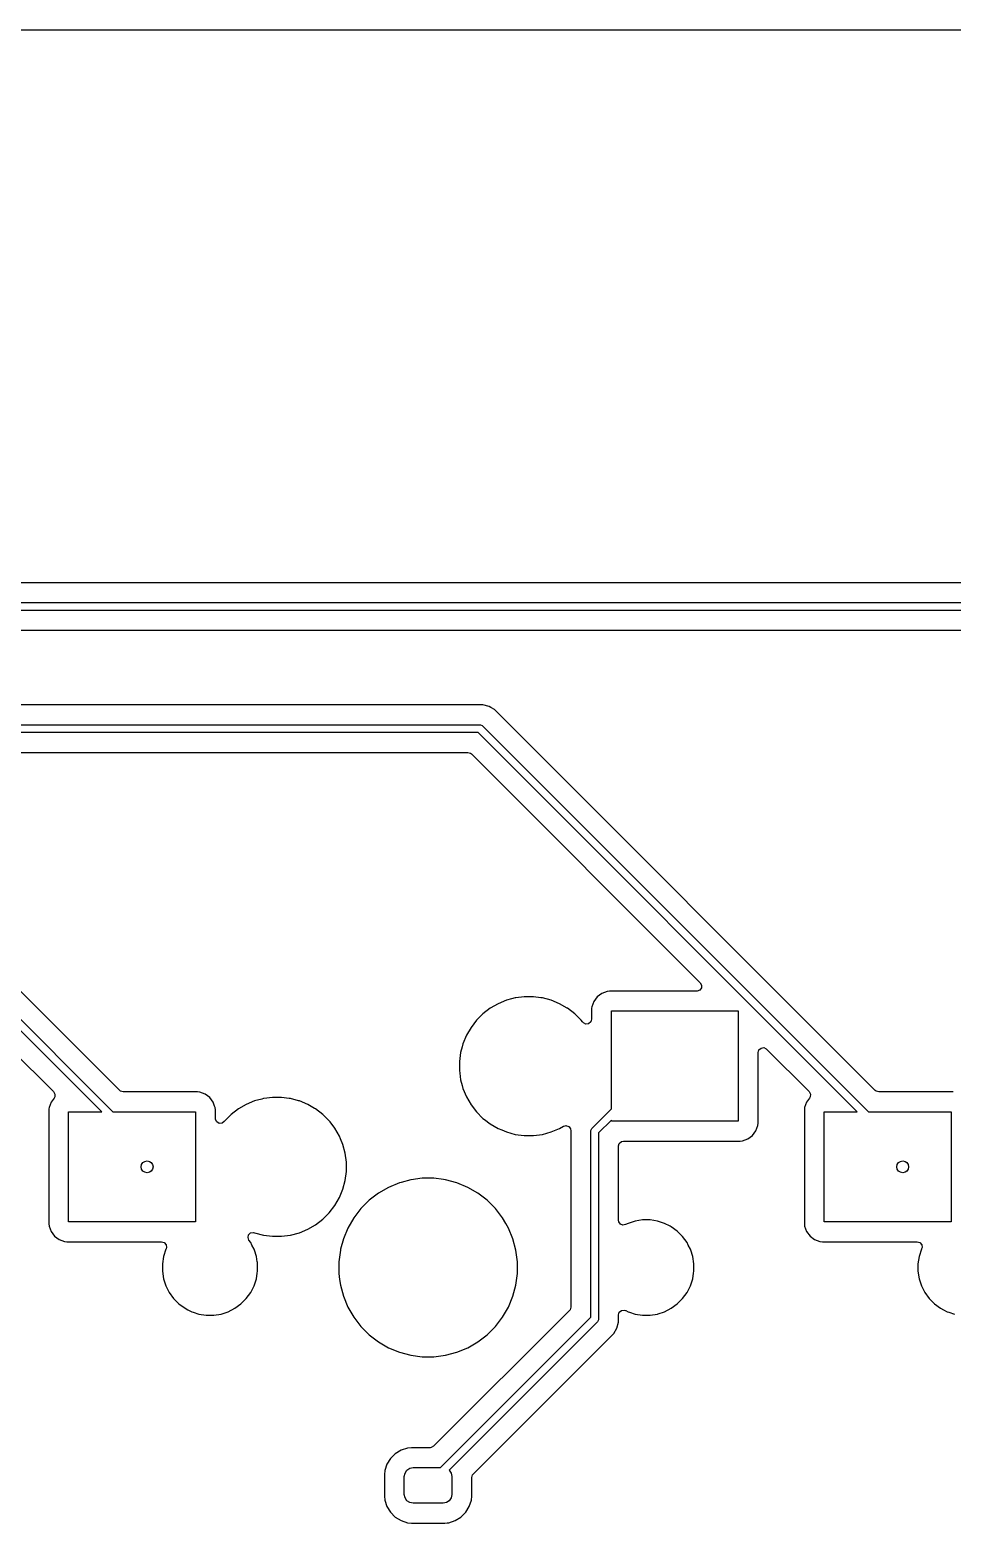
# Model space of a CAD drawing. Extents: x 101 to 185, y -154 to -35.
# Drawn here: x 142.36 to 165.61, y -73.12 to -35.47 of the extents above; entities that cross this region are included whole.
import ezdxf

# ---------------------------------------------------------------- set-up
doc = ezdxf.new("R2010")
doc.units = 0
doc.layers.add('BLACK', color=7, linetype='CONTINUOUS')

msp = doc.modelspace()

# ---------------------------------------------------------------- linework, layer by layer
at = {"layer": 'BLACK', "linetype": 'CONTINUOUS'}
for p, q in [((100.9741, -35.4659), (184.7251, -35.4659)), ((169.600581, -49.40575), (124.913666, -49.40575)), ((128.5875, -49.90625), (169.68725, -49.90625)), ((169.645828, -50.10625), (128.5875, -50.10625)), ((128.508443, -50.60675), (169.387153, -50.60675)), ((153.616331, -52.4855), (125.539896, -52.4855)), ((153.616347, -52.485499), (153.616331, -52.4855)), ((153.623943, -52.485499), (153.616347, -52.485499)), ((153.782057, -52.485499), (153.623943, -52.485499)), ((153.934785, -52.526423), (153.782057, -52.485499)), ((153.9849, -52.555358), (153.934785, -52.526423)), ((153.984904, -52.555359), (153.9849, -52.555358)), ((153.984904, -52.55536), (153.984904, -52.555359)), ((154.071716, -52.60548), (153.984904, -52.55536)), ((154.071717, -52.605481), (154.071716, -52.60548)), ((154.190588, -52.724352), (154.071717, -52.605481)), ((125.10842, -52.986), (153.703, -52.986)), ((153.703, -52.986), (153.722509, -52.987921)), ((153.722509, -52.987921), (153.758557, -53.002853)), ((153.758557, -53.002853), (153.773711, -53.015289)), ((153.773711, -53.015289), (163.503422, -62.745)), ((154.19059, -52.724355), (154.190588, -52.724352)), ((163.674416, -62.208181), (154.19059, -52.724355)), ((153.661578, -53.186), (125.10842, -53.186)), ((163.220578, -62.745), (153.661578, -53.186)), ((125.539896, -53.6865), (153.402903, -53.6865)), ((153.402903, -53.6865), (153.469942, -53.706185)), ((153.469942, -53.706185), (153.490584, -53.722819)), ((153.490584, -53.722819), (159.260584, -59.492819)), ((144.624416, -62.208181), (137.73059, -55.314355)), ((137.313711, -55.605289), (144.453422, -62.745)), ((144.170578, -62.745), (137.201578, -55.776)), ((154.825258, -59.8445), (154.608715, -59.873009)), ((154.825266, -59.8445), (154.825258, -59.8445)), ((155.054734, -59.8445), (154.825266, -59.8445)), ((155.054741, -59.8445), (155.054734, -59.8445)), ((155.244215, -59.869446), (155.054741, -59.8445)), ((156.662452, -59.847455), (156.576206, -59.962664)), ((156.662455, -59.847452), (156.662452, -59.847455)), ((156.777664, -59.761206), (156.662455, -59.847452)), ((156.777671, -59.761202), (156.777664, -59.761206)), ((156.912516, -59.710908), (156.777671, -59.761202)), ((156.972123, -59.704501), (156.912516, -59.710908)), ((156.972129, -59.7045), (156.972123, -59.704501)), ((159.172903, -59.7045), (156.972129, -59.7045)), ((159.181749, -59.704184), (159.172903, -59.7045)), ((159.247213, -59.679767), (159.181749, -59.704184)), ((159.289085, -59.623834), (159.247213, -59.679767)), ((159.260584, -59.492819), (159.294069, -59.554142)), ((159.294069, -59.554142), (159.289085, -59.623834)), ((153.965382, -60.136392), (153.783338, -60.276081)), ((154.164112, -60.021656), (153.965382, -60.136392)), ((154.164123, -60.02165), (154.164112, -60.021656)), ((154.376112, -59.933842), (154.164123, -60.02165)), ((154.504076, -59.899554), (154.376112, -59.933842)), ((154.597762, -59.874452), (154.504076, -59.899554)), ((154.608715, -59.873009), (154.597762, -59.874452)), ((155.282238, -59.874452), (155.244215, -59.869446)), ((155.503887, -59.933842), (155.282238, -59.874452)), ((155.715876, -60.02165), (155.503887, -59.933842)), ((155.715886, -60.021655), (155.715876, -60.02165)), ((155.715888, -60.021656), (155.715886, -60.021655)), ((155.907323, -60.132181), (155.715888, -60.021656)), ((155.914617, -60.136392), (155.907323, -60.132181)), ((156.096661, -60.276081), (155.914617, -60.136392)), ((156.519501, -60.157123), (156.5195, -60.157135)), ((156.5195, -60.157135), (156.5195, -60.412642)), ((156.521729, -60.136392), (156.519501, -60.157123)), ((156.525908, -60.097517), (156.521729, -60.136392)), ((156.576202, -59.962671), (156.525908, -60.097517)), ((156.576206, -59.962664), (156.576202, -59.962671)), ((157.02, -62.675578), (157.02, -60.205)), ((157.02, -60.205), (160.22, -60.205)), ((160.22, -60.205), (160.22, -62.985)), ((153.481392, -60.620382), (153.366657, -60.819109)), ((153.621081, -60.438338), (153.481392, -60.620382)), ((153.783338, -60.276081), (153.621081, -60.438338)), ((156.09667, -60.276089), (156.096661, -60.276081)), ((156.258912, -60.438331), (156.09667, -60.276089)), ((156.258915, -60.438335), (156.258912, -60.438331)), ((156.258919, -60.438339), (156.258915, -60.438335)), ((156.290642, -60.479681), (156.258919, -60.438339)), ((156.297125, -60.48813), (156.290642, -60.479681)), ((156.314297, -60.506355), (156.297125, -60.48813)), ((156.377853, -60.53538), (156.314297, -60.506355)), ((156.447011, -60.525436), (156.377853, -60.53538)), ((156.499815, -60.479681), (156.447011, -60.525436)), ((156.5195, -60.412642), (156.499815, -60.479681)), ((153.36665, -60.819123), (153.278842, -61.031112)), ((153.366657, -60.819109), (153.36665, -60.819123)), ((141.88218, -61.164415), (142.957319, -62.239554)), ((153.219451, -61.25277), (153.1895, -61.480258)), ((153.219453, -61.252759), (153.219451, -61.25277)), ((153.219631, -61.252096), (153.219453, -61.252759)), ((153.256847, -61.1132), (153.219631, -61.252096)), ((153.278842, -61.031112), (153.256847, -61.1132)), ((160.720499, -61.252095), (160.740184, -61.185057)), ((160.7205, -63.032873), (160.720499, -61.252095)), ((160.740184, -61.185057), (160.792987, -61.139302)), ((160.792987, -61.139302), (160.862146, -61.129358)), ((160.862146, -61.129358), (160.925702, -61.158383)), ((160.925702, -61.158383), (160.93218, -61.164415)), ((160.93218, -61.164415), (162.007319, -62.239554)), ((153.1895, -61.480258), (153.1895, -61.709741)), ((153.1895, -61.709741), (153.197567, -61.771011)), ((153.197567, -61.771011), (153.219452, -61.937238)), ((153.219452, -61.937238), (153.258351, -62.082413)), ((153.258351, -62.082413), (153.278842, -62.158887)), ((142.893202, -62.502671), (142.842908, -62.637517)), ((142.893203, -62.502669), (142.893202, -62.502671)), ((142.968905, -62.401546), (142.893203, -62.502669)), ((142.957319, -62.239554), (142.990804, -62.300877)), ((142.98582, -62.370569), (142.968905, -62.401546)), ((142.990804, -62.300877), (142.98582, -62.370569)), ((144.645058, -62.224815), (144.624416, -62.208181)), ((144.712097, -62.2445), (144.645058, -62.224815)), ((146.584865, -62.2445), (144.712097, -62.2445)), ((146.584873, -62.2445), (146.584865, -62.2445)), ((146.584881, -62.2445), (146.584873, -62.2445)), ((146.584883, -62.244501), (146.584881, -62.2445)), ((146.644483, -62.250908), (146.584883, -62.244501)), ((146.779328, -62.301202), (146.644482, -62.250908)), ((146.644482, -62.250908), (146.644483, -62.250908)), ((146.779335, -62.301206), (146.779328, -62.301202)), ((146.894544, -62.387452), (146.779335, -62.301206)), ((146.894547, -62.387455), (146.894544, -62.387452)), ((146.980793, -62.502664), (146.894547, -62.387455)), ((146.980797, -62.502671), (146.980793, -62.502664)), ((147.018332, -62.603309), (146.980797, -62.502671)), ((148.026112, -62.473842), (147.814123, -62.56165)), ((148.205138, -62.425873), (148.026112, -62.473842)), ((148.247762, -62.414452), (148.205138, -62.425873)), ((148.258715, -62.413009), (148.247762, -62.414452)), ((148.475258, -62.3845), (148.258715, -62.413009)), ((148.475266, -62.3845), (148.475258, -62.3845)), ((148.704734, -62.3845), (148.475266, -62.3845)), ((148.704741, -62.3845), (148.704734, -62.3845)), ((148.894215, -62.409446), (148.704741, -62.3845)), ((148.932238, -62.414452), (148.894215, -62.409446)), ((149.133069, -62.468264), (148.932238, -62.414452)), ((149.153887, -62.473842), (149.133069, -62.468264)), ((149.365876, -62.56165), (149.153887, -62.473842)), ((153.278842, -62.158887), (153.36665, -62.370876)), ((153.36665, -62.370876), (153.366657, -62.37089)), ((153.366657, -62.37089), (153.481392, -62.569617)), ((161.943202, -62.502671), (161.892908, -62.637517)), ((161.943203, -62.502669), (161.943202, -62.502671)), ((162.018905, -62.401546), (161.943203, -62.502669)), ((162.007319, -62.239554), (162.040804, -62.300877)), ((162.03582, -62.370569), (162.018905, -62.401546)), ((162.040804, -62.300877), (162.03582, -62.370569)), ((163.695058, -62.224815), (163.674416, -62.208181)), ((163.762097, -62.2445), (163.695058, -62.224815)), ((165.634865, -62.2445), (163.762097, -62.2445)), ((142.836501, -62.697123), (142.8365, -62.697135)), ((142.8365, -62.697135), (142.8365, -65.57287)), ((142.838729, -62.676392), (142.836501, -62.697123)), ((142.842908, -62.637517), (142.838729, -62.676392)), ((143.337, -65.525), (143.337, -62.745)), ((143.337, -62.745), (144.170578, -62.745)), ((144.453422, -62.745), (146.537, -62.745)), ((146.537, -62.745), (146.537, -65.525)), ((147.031091, -62.637517), (147.018332, -62.603309)), ((147.037497, -62.697116), (147.031091, -62.637517)), ((147.037498, -62.697123), (147.037497, -62.697116)), ((147.037499, -62.697129), (147.037498, -62.697123)), ((147.037499, -62.917457), (147.037499, -62.697129)), ((147.433338, -62.816081), (147.271089, -62.97833)), ((147.615382, -62.676392), (147.433338, -62.816081)), ((147.814109, -62.561657), (147.615382, -62.676392)), ((147.814123, -62.56165), (147.814109, -62.561657)), ((149.365888, -62.561656), (149.365876, -62.56165)), ((149.53738, -62.660667), (149.365888, -62.561656)), ((149.564617, -62.676392), (149.53738, -62.660667)), ((149.746661, -62.816081), (149.564617, -62.676392)), ((149.74667, -62.816089), (149.746661, -62.816081)), ((149.908911, -62.97833), (149.74667, -62.816089)), ((153.481392, -62.569617), (153.621081, -62.751661)), ((153.621081, -62.751661), (153.621089, -62.75167)), ((153.621089, -62.75167), (153.78333, -62.913911)), ((156.528289, -63.167289), (157.02, -62.675578)), ((161.886501, -62.697123), (161.8865, -62.697135)), ((161.8865, -62.697135), (161.8865, -65.57287)), ((161.888729, -62.676392), (161.886501, -62.697123)), ((161.892908, -62.637517), (161.888729, -62.676392)), ((162.387, -65.525), (162.387, -62.745)), ((162.387, -62.745), (163.220578, -62.745)), ((163.503422, -62.745), (165.587, -62.745)), ((165.587, -62.745), (165.587, -65.525)), ((147.040027, -62.94237), (147.037499, -62.917457)), ((147.072779, -63.004087), (147.040027, -62.94237)), ((147.133699, -63.038301), (147.072779, -63.004087)), ((147.203445, -63.034147), (147.133699, -63.038301)), ((147.259872, -62.992946), (147.203445, -63.034147)), ((147.271081, -62.978339), (147.259872, -62.992946)), ((147.271082, -62.978338), (147.271081, -62.978339)), ((147.271087, -62.978331), (147.271082, -62.978338)), ((147.271089, -62.97833), (147.271087, -62.978331)), ((149.908918, -62.978338), (149.908911, -62.97833)), ((149.908919, -62.978339), (149.908918, -62.978338)), ((149.928676, -63.004087), (149.908919, -62.978339)), ((150.048607, -63.160382), (149.928676, -63.004087)), ((150.048608, -63.160385), (150.048607, -63.160382)), ((150.048611, -63.160388), (150.048608, -63.160385)), ((150.163344, -63.359112), (150.048611, -63.160388)), ((153.78333, -62.913911), (153.783338, -62.913918)), ((153.783338, -62.913918), (153.783339, -62.913919)), ((153.783339, -62.913919), (153.820417, -62.94237)), ((153.820417, -62.94237), (153.965382, -63.053607)), ((153.965382, -63.053607), (153.965385, -63.053608)), ((153.965385, -63.053608), (153.965388, -63.053611)), ((153.965388, -63.053611), (154.164112, -63.168344)), ((154.164112, -63.168344), (154.164117, -63.168346)), ((154.164117, -63.168346), (154.164123, -63.168349)), ((154.164123, -63.168349), (154.25548, -63.20619)), ((154.25548, -63.20619), (154.376113, -63.256158)), ((154.376113, -63.256158), (154.597762, -63.315548)), ((155.282238, -63.315548), (155.503887, -63.256158)), ((155.503887, -63.256158), (155.715888, -63.168344)), ((155.715888, -63.168344), (155.812502, -63.112564)), ((155.812502, -63.112564), (155.818398, -63.111133)), ((155.818398, -63.111133), (155.822986, -63.107158)), ((155.822986, -63.107158), (155.851954, -63.102992)), ((155.851954, -63.102992), (155.880399, -63.096092)), ((155.880399, -63.096092), (155.886136, -63.098077)), ((155.886136, -63.098077), (155.892145, -63.097214)), ((155.892145, -63.097214), (155.918764, -63.10937)), ((155.918764, -63.10937), (155.946426, -63.118944)), ((155.946426, -63.118944), (155.950178, -63.123716)), ((155.950178, -63.123716), (155.955701, -63.126238)), ((155.955701, -63.126238), (155.971525, -63.15086)), ((155.971525, -63.15086), (155.989616, -63.173865)), ((155.989616, -63.173865), (155.991032, -63.181213)), ((155.991032, -63.181213), (155.993476, -63.185016)), ((155.993476, -63.185016), (155.998498, -63.219948)), ((155.998498, -63.219948), (155.998499, -63.219951)), ((155.998499, -63.219951), (155.998499, -63.317057)), ((156.499, -63.238), (156.500921, -63.218491)), ((156.499, -67.928328), (156.499, -63.238)), ((156.500921, -63.218491), (156.515853, -63.182443)), ((156.515853, -63.182443), (156.528289, -63.167289)), ((157.02, -62.958422), (156.699, -63.279422)), ((157.02, -62.985), (157.02, -62.958422)), ((160.22, -62.985), (157.02, -62.985)), ((160.577546, -63.342546), (160.663796, -63.227331)), ((160.663796, -63.227331), (160.714091, -63.092483)), ((160.714091, -63.092483), (160.7205, -63.032873)), ((150.163346, -63.359117), (150.163344, -63.359112)), ((150.163349, -63.359123), (150.163346, -63.359117)), ((150.192207, -63.428793), (150.163349, -63.359123)), ((150.251158, -63.571113), (150.192207, -63.428793)), ((150.310548, -63.792762), (150.251158, -63.571113)), ((154.597762, -63.315548), (154.825266, -63.3455)), ((154.825266, -63.3455), (154.825273, -63.3455)), ((154.825273, -63.3455), (155.054727, -63.3455)), ((155.054727, -63.3455), (155.054734, -63.3455)), ((155.054734, -63.3455), (155.282238, -63.315548)), ((155.998499, -63.317057), (155.998499, -63.317059)), ((155.998499, -63.317059), (155.9985, -63.327053)), ((155.9985, -63.327053), (155.9985, -67.669652)), ((156.699, -63.279422), (156.699, -67.96975)), ((157.1995, -63.609499), (157.219185, -63.54246)), ((157.1995, -65.482219), (157.1995, -63.609499)), ((157.219185, -63.54246), (157.271989, -63.496705)), ((157.271989, -63.496705), (157.3235, -63.485499)), ((157.3235, -63.485499), (160.267871, -63.485499)), ((160.267871, -63.485499), (160.267872, -63.485499)), ((160.267872, -63.485499), (160.327483, -63.479091)), ((160.327483, -63.479091), (160.462331, -63.428796)), ((160.462331, -63.428796), (160.577546, -63.342546)), ((150.3405, -64.020266), (150.310548, -63.792762)), ((150.310548, -64.477238), (150.3405, -64.249734)), ((150.3405, -64.249734), (150.3405, -64.020266)), ((150.163344, -64.910888), (150.251158, -64.698887)), ((150.251158, -64.698887), (150.310548, -64.477238)), ((151.402489, -64.652258), (151.147006, -64.799761)), ((151.402499, -64.652254), (151.402489, -64.652258)), ((151.675038, -64.539364), (151.402499, -64.652254)), ((151.675048, -64.539361), (151.675038, -64.539364)), ((151.722953, -64.526525), (151.675048, -64.539361)), ((151.960007, -64.463007), (151.722953, -64.526525)), ((151.974085, -64.461153), (151.960007, -64.463007)), ((152.252486, -64.4245), (151.974085, -64.461153)), ((152.252494, -64.4245), (152.252486, -64.4245)), ((152.547506, -64.4245), (152.252494, -64.4245)), ((152.547513, -64.4245), (152.547506, -64.4245)), ((152.791113, -64.456571), (152.547513, -64.4245)), ((152.839993, -64.463007), (152.791113, -64.456571)), ((153.124952, -64.539361), (152.839993, -64.463007)), ((153.124954, -64.539362), (153.124952, -64.539361)), ((153.124961, -64.539364), (153.124954, -64.539362)), ((153.3975, -64.652254), (153.124961, -64.539364)), ((153.39751, -64.652258), (153.3975, -64.652254)), ((153.652993, -64.799761), (153.39751, -64.652258)), ((149.908919, -65.291661), (150.048611, -65.109612)), ((150.048611, -65.109612), (150.163344, -64.910888)), ((150.912952, -64.979358), (150.704358, -65.187952)), ((150.912959, -64.979352), (150.912952, -64.979358)), ((151.147006, -64.799761), (150.912959, -64.979352)), ((153.88704, -64.979352), (153.652993, -64.799761)), ((153.887047, -64.979358), (153.88704, -64.979352)), ((154.095641, -65.187952), (153.887047, -64.979358)), ((149.564612, -65.593611), (149.746661, -65.453919)), ((149.746661, -65.453919), (149.746665, -65.453914)), ((149.746665, -65.453914), (149.74667, -65.453911)), ((149.74667, -65.453911), (149.908911, -65.29167)), ((149.908911, -65.29167), (149.908914, -65.291665)), ((149.908914, -65.291665), (149.908919, -65.291661)), ((150.524761, -65.422006), (150.377258, -65.677489)), ((150.704352, -65.187959), (150.524761, -65.422006)), ((150.704358, -65.187952), (150.704352, -65.187959)), ((154.095647, -65.187959), (154.095641, -65.187952)), ((154.275238, -65.422006), (154.095647, -65.187959)), ((154.356325, -65.562454), (154.275238, -65.422006)), ((157.206128, -65.522216), (157.1995, -65.482219)), ((157.618881, -65.504059), (157.43916, -65.562455)), ((157.805514, -65.4745), (157.618881, -65.504059)), ((157.805519, -65.4745), (157.805514, -65.4745)), ((157.994481, -65.4745), (157.805519, -65.4745)), ((157.994486, -65.4745), (157.994481, -65.4745)), ((158.181118, -65.504059), (157.994486, -65.4745)), ((158.360836, -65.562454), (158.181118, -65.504059)), ((142.8365, -65.57287), (142.836501, -65.572876)), ((142.836501, -65.572876), (142.842908, -65.632483)), ((142.842908, -65.632483), (142.893202, -65.767328)), ((142.893202, -65.767328), (142.893206, -65.767335)), ((142.893206, -65.767335), (142.979452, -65.882544)), ((142.979452, -65.882544), (142.979455, -65.882547)), ((142.979455, -65.882547), (143.094664, -65.968793)), ((146.537, -65.525), (143.337, -65.525)), ((147.859418, -65.919625), (147.875243, -65.851571)), ((147.875243, -65.851571), (147.925349, -65.802876)), ((147.925349, -65.802876), (147.993827, -65.789)), ((147.993827, -65.789), (148.023083, -65.795128)), ((148.023083, -65.795128), (148.026089, -65.796148)), ((148.026089, -65.796148), (148.026113, -65.796158)), ((148.026113, -65.796158), (148.247762, -65.855548)), ((148.247762, -65.855548), (148.475266, -65.8855)), ((148.475266, -65.8855), (148.475273, -65.8855)), ((148.475273, -65.8855), (148.704727, -65.8855)), ((148.704727, -65.8855), (148.704734, -65.8855)), ((148.704734, -65.8855), (148.932238, -65.855548)), ((148.932238, -65.855548), (149.153887, -65.796158)), ((149.153887, -65.796158), (149.365888, -65.708344)), ((149.365888, -65.708344), (149.564612, -65.593611)), ((150.377254, -65.677499), (150.264364, -65.950038)), ((150.377258, -65.677489), (150.377254, -65.677499)), ((154.422743, -65.677493), (154.356325, -65.562454)), ((154.535639, -65.950048), (154.422743, -65.677493)), ((157.246384, -65.579323), (157.206128, -65.522216)), ((157.311124, -65.6056), (157.246384, -65.579323)), ((157.379794, -65.592704), (157.311124, -65.6056)), ((157.43916, -65.562455), (157.379794, -65.592704)), ((158.498274, -65.632483), (158.360836, -65.562454)), ((158.529199, -65.64824), (158.498274, -65.632483)), ((158.682073, -65.75931), (158.529199, -65.64824)), ((158.81569, -65.892927), (158.682073, -65.75931)), ((158.92676, -66.045801), (158.81569, -65.892927)), ((161.8865, -65.57287), (161.886501, -65.572876)), ((161.886501, -65.572876), (161.892908, -65.632483)), ((161.892908, -65.632483), (161.943202, -65.767328)), ((161.943202, -65.767328), (161.943206, -65.767335)), ((161.943206, -65.767335), (162.029452, -65.882544)), ((162.029452, -65.882544), (162.029455, -65.882547)), ((162.029455, -65.882547), (162.144664, -65.968793)), ((165.587, -65.525), (162.387, -65.525)), ((143.094664, -65.968793), (143.094671, -65.968797)), ((143.094671, -65.968797), (143.229517, -66.019091)), ((143.229517, -66.019091), (143.229516, -66.019091)), ((143.229516, -66.019091), (143.236444, -66.019835)), ((143.236444, -66.019835), (143.289127, -66.0255)), ((143.289127, -66.0255), (145.681234, -66.025499)), ((145.681234, -66.025499), (145.748273, -66.045184)), ((145.787455, -66.214162), (145.729059, -66.393881)), ((145.748273, -66.045184), (145.794028, -66.097987)), ((145.791721, -66.20579), (145.787455, -66.214162)), ((145.803972, -66.167146), (145.791721, -66.20579)), ((145.794028, -66.097987), (145.803972, -66.167146)), ((147.882897, -65.985429), (147.859418, -65.919625)), ((147.92676, -66.045801), (147.882897, -65.985429)), ((147.957517, -66.106165), (147.92676, -66.045801)), ((148.012545, -66.214163), (147.957517, -66.106165)), ((148.012545, -66.214165), (148.012545, -66.214163)), ((148.012547, -66.214168), (148.012545, -66.214165)), ((148.020024, -66.23718), (148.012547, -66.214168)), ((148.07094, -66.393881), (148.020024, -66.23718)), ((150.188006, -66.235015), (150.1495, -66.527486)), ((150.188008, -66.235004), (150.188006, -66.235015)), ((150.193593, -66.214162), (150.188008, -66.235004)), ((150.264361, -65.950048), (150.193593, -66.214162)), ((150.264364, -65.950038), (150.264361, -65.950048)), ((154.611993, -66.235007), (154.535639, -65.950048)), ((154.6505, -66.527494), (154.611993, -66.235007)), ((158.957517, -66.106165), (158.92676, -66.045801)), ((159.012545, -66.214163), (158.957517, -66.106165)), ((159.012545, -66.214165), (159.012545, -66.214163)), ((159.012547, -66.214168), (159.012545, -66.214165)), ((159.020024, -66.23718), (159.012547, -66.214168)), ((159.07094, -66.393881), (159.020024, -66.23718)), ((162.144664, -65.968793), (162.144671, -65.968797)), ((162.144671, -65.968797), (162.279517, -66.019091)), ((162.279517, -66.019091), (162.279516, -66.019091)), ((162.279516, -66.019091), (162.286444, -66.019835)), ((162.286444, -66.019835), (162.339127, -66.0255)), ((162.339127, -66.0255), (164.731234, -66.025499)), ((164.731234, -66.025499), (164.798273, -66.045184)), ((164.837455, -66.214162), (164.779059, -66.393881)), ((164.798273, -66.045184), (164.844028, -66.097987)), ((164.841721, -66.20579), (164.837455, -66.214162)), ((164.853972, -66.167146), (164.841721, -66.20579)), ((164.844028, -66.097987), (164.853972, -66.167146)), ((145.729059, -66.393881), (145.6995, -66.580513)), ((145.6995, -66.580513), (145.6995, -66.769486)), ((148.092101, -66.527486), (148.07094, -66.393881)), ((148.094532, -66.542833), (148.092101, -66.527486)), ((148.1005, -66.580513), (148.094532, -66.542833)), ((148.1005, -66.769486), (148.1005, -66.580513)), ((150.1495, -66.527486), (150.1495, -66.822513)), ((154.6505, -66.822506), (154.6505, -66.527494)), ((159.1005, -66.580513), (159.07094, -66.393881)), ((159.1005, -66.769486), (159.1005, -66.580513)), ((164.779059, -66.393881), (164.7495, -66.580513)), ((164.7495, -66.580513), (164.7495, -66.769486)), ((145.6995, -66.769486), (145.729059, -66.956118)), ((145.729059, -66.956118), (145.787454, -67.135836)), ((148.012547, -67.135832), (148.07094, -66.956118)), ((148.07094, -66.956118), (148.092501, -66.819987)), ((148.092501, -66.819987), (148.1005, -66.769486)), ((150.1495, -66.822513), (150.169198, -66.972128)), ((150.169198, -66.972128), (150.188007, -67.114993)), ((154.611993, -67.114993), (154.6505, -66.822506)), ((159.012547, -67.135832), (159.07094, -66.956118)), ((159.07094, -66.956118), (159.092501, -66.819987)), ((159.092501, -66.819987), (159.1005, -66.769486)), ((164.7495, -66.769486), (164.779059, -66.956118)), ((164.779059, -66.956118), (164.837454, -67.135836)), ((145.787454, -67.135836), (145.863309, -67.284708)), ((145.863309, -67.284708), (145.87324, -67.304199)), ((145.87324, -67.304199), (145.98431, -67.457073)), ((147.81569, -67.457073), (147.92676, -67.304199)), ((147.92676, -67.304199), (148.012547, -67.135832)), ((150.188007, -67.114993), (150.264361, -67.399951)), ((154.535639, -67.399952), (154.611993, -67.114993)), ((158.81569, -67.457073), (158.92676, -67.304199)), ((158.92676, -67.304199), (159.012547, -67.135832)), ((164.837454, -67.135836), (164.913309, -67.284708)), ((164.913309, -67.284708), (164.92324, -67.304199)), ((164.92324, -67.304199), (165.03431, -67.457073)), ((145.98431, -67.457073), (146.117927, -67.59069)), ((146.117927, -67.59069), (146.270801, -67.70176)), ((146.270801, -67.70176), (146.339357, -67.736691)), ((146.339357, -67.736691), (146.439163, -67.787545)), ((147.360832, -67.787547), (147.529199, -67.70176)), ((147.529199, -67.70176), (147.682073, -67.59069)), ((147.682073, -67.59069), (147.81569, -67.457073)), ((150.264361, -67.399951), (150.264364, -67.399961)), ((150.264364, -67.399961), (150.377254, -67.6725)), ((150.377254, -67.6725), (150.377258, -67.67251)), ((150.377258, -67.67251), (150.524761, -67.927993)), ((155.962181, -67.757333), (152.537582, -71.181931)), ((154.275238, -67.927994), (154.422743, -67.672507)), ((154.422743, -67.672507), (154.535639, -67.399952)), ((155.978815, -67.736691), (155.962181, -67.757333)), ((155.9985, -67.669652), (155.978815, -67.736691)), ((157.219185, -67.800741), (157.271989, -67.754986)), ((157.271989, -67.754986), (157.341147, -67.745042)), ((157.341147, -67.745042), (157.379794, -67.757294)), ((157.379794, -67.757294), (157.383946, -67.75941)), ((157.383946, -67.75941), (157.439163, -67.787545)), ((158.360832, -67.787547), (158.529199, -67.70176)), ((158.529199, -67.70176), (158.682073, -67.59069)), ((158.682073, -67.59069), (158.81569, -67.457073)), ((165.03431, -67.457073), (165.167927, -67.59069)), ((165.167927, -67.59069), (165.320801, -67.70176)), ((165.320801, -67.70176), (165.389357, -67.736691)), ((165.389357, -67.736691), (165.489163, -67.787545)), ((146.439163, -67.787545), (146.439165, -67.787545)), ((146.439165, -67.787545), (146.439168, -67.787547)), ((146.439168, -67.787547), (146.479775, -67.800741)), ((146.479775, -67.800741), (146.618881, -67.84594)), ((146.618881, -67.84594), (146.805514, -67.8755)), ((146.805514, -67.8755), (146.805519, -67.8755)), ((146.805519, -67.8755), (146.994486, -67.8755)), ((146.994486, -67.8755), (147.181118, -67.84594)), ((147.181118, -67.84594), (147.203742, -67.838589)), ((147.203742, -67.838589), (147.360832, -67.787547)), ((150.524761, -67.927993), (150.704352, -68.16204)), ((152.708578, -71.71875), (156.499, -67.928328)), ((156.669711, -68.040461), (152.928956, -71.781215)), ((154.095646, -68.162042), (154.275238, -67.927994)), ((156.682147, -68.025307), (156.669711, -68.040461)), ((156.697079, -67.989259), (156.682147, -68.025307)), ((156.699, -67.96975), (156.697079, -67.989259)), ((157.158577, -68.201534), (157.199501, -68.048807)), ((157.1995, -67.86778), (157.219185, -67.800741)), ((157.1995, -67.883079), (157.1995, -67.86778)), ((157.199501, -67.883097), (157.1995, -67.883079)), ((157.199501, -67.890692), (157.199501, -67.883097)), ((157.199501, -68.048807), (157.199501, -67.890692)), ((157.439163, -67.787545), (157.439165, -67.787545)), ((157.439165, -67.787545), (157.439168, -67.787547)), ((157.439168, -67.787547), (157.479775, -67.800741)), ((157.479775, -67.800741), (157.618881, -67.84594)), ((157.618881, -67.84594), (157.805514, -67.8755)), ((157.805514, -67.8755), (157.805519, -67.8755)), ((157.805519, -67.8755), (157.994486, -67.8755)), ((157.994486, -67.8755), (158.181118, -67.84594)), ((158.181118, -67.84594), (158.203742, -67.838589)), ((158.203742, -67.838589), (158.360832, -67.787547)), ((165.489163, -67.787545), (165.489165, -67.787545)), ((165.489165, -67.787545), (165.489168, -67.787547)), ((165.489168, -67.787547), (165.529775, -67.800741)), ((165.529775, -67.800741), (165.668881, -67.84594)), ((150.704352, -68.16204), (150.704358, -68.162047)), ((150.704358, -68.162047), (150.912952, -68.370641)), ((150.912952, -68.370641), (150.912959, -68.370647)), ((150.912959, -68.370647), (151.147006, -68.550238)), ((153.536813, -71.881171), (157.07952, -68.338466)), ((153.652994, -68.550238), (153.887042, -68.370646)), ((153.887042, -68.370646), (154.095646, -68.162042)), ((157.07952, -68.338466), (157.158577, -68.201534)), ((151.147006, -68.550238), (151.402489, -68.697741)), ((151.402489, -68.697741), (151.40249, -68.697741)), ((151.40249, -68.697741), (151.402493, -68.697743)), ((151.402493, -68.697743), (151.675048, -68.810639)), ((151.675048, -68.810639), (151.960007, -68.886993)), ((151.960007, -68.886993), (152.252494, -68.9255)), ((152.547506, -68.9255), (152.839993, -68.886993)), ((152.839993, -68.886993), (153.124952, -68.810639)), ((153.124952, -68.810639), (153.397507, -68.697743)), ((153.397507, -68.697743), (153.652994, -68.550238)), ((152.252494, -68.9255), (152.252501, -68.9255)), ((152.252501, -68.9255), (152.547499, -68.9255)), ((152.547499, -68.9255), (152.547506, -68.9255)), ((151.452029, -71.490709), (151.363001, -71.635044)), ((151.452032, -71.490705), (151.452029, -71.490709)), ((151.571955, -71.370782), (151.452032, -71.490705)), ((151.571959, -71.370779), (151.571955, -71.370782)), ((151.716294, -71.281751), (151.571959, -71.370779)), ((151.716305, -71.281746), (151.716294, -71.281751)), ((151.877289, -71.228401), (151.716305, -71.281746)), ((151.877292, -71.2284), (151.877289, -71.228401)), ((151.976644, -71.218251), (151.877292, -71.2284)), ((151.976662, -71.21825), (151.976644, -71.218251)), ((152.449901, -71.21825), (151.976662, -71.21825)), ((152.476259, -71.215416), (152.449901, -71.21825)), ((152.537582, -71.181931), (152.476259, -71.215416)), ((151.309651, -71.79604), (151.2995, -71.895397)), ((151.2995, -71.895397), (151.2995, -72.442087)), ((151.362996, -71.635055), (151.309651, -71.79604)), ((151.363001, -71.635044), (151.362996, -71.635055)), ((151.8, -71.94375), (151.817127, -71.857646)), ((151.817127, -71.857646), (151.865901, -71.784651)), ((151.865901, -71.784651), (151.938896, -71.735877)), ((151.938896, -71.735877), (152.025, -71.71875)), ((152.025, -71.71875), (152.708578, -71.71875)), ((152.928956, -71.781215), (152.934099, -71.784651)), ((152.934099, -71.784651), (152.982873, -71.857646)), ((152.982873, -71.857646), (153, -71.94375)), ((153.500499, -71.968846), (153.520183, -71.901808)), ((153.520183, -71.901808), (153.536813, -71.881171)), ((151.8, -72.39375), (151.8, -71.94375)), ((153, -71.94375), (153, -72.39375)), ((153.5005, -72.442095), (153.500499, -71.968846)), ((151.2995, -72.442087), (151.299501, -72.442105)), ((151.299501, -72.442105), (151.30965, -72.541457)), ((151.30965, -72.541457), (151.309651, -72.54146)), ((151.309651, -72.54146), (151.362996, -72.702444)), ((151.817127, -72.479854), (151.8, -72.39375)), ((151.865901, -72.552849), (151.817127, -72.479854)), ((151.938896, -72.601623), (151.865901, -72.552849)), ((152.025, -72.61875), (151.938896, -72.601623)), ((152.775, -72.61875), (152.025, -72.61875)), ((152.861104, -72.601623), (152.775, -72.61875)), ((152.934099, -72.552849), (152.861104, -72.601623)), ((152.982873, -72.479854), (152.934099, -72.552849)), ((153, -72.39375), (152.982873, -72.479854)), ((153.437003, -72.702447), (153.490349, -72.541458)), ((153.490349, -72.541458), (153.5005, -72.442095)), ((151.362996, -72.702444), (151.363001, -72.702455)), ((151.363001, -72.702455), (151.452029, -72.84679)), ((151.452029, -72.84679), (151.452032, -72.846794)), ((151.452032, -72.846794), (151.571955, -72.966717)), ((151.571955, -72.966717), (151.571959, -72.96672)), ((151.571959, -72.96672), (151.716294, -73.055748)), ((153.083697, -73.055753), (153.228044, -72.966718)), ((153.228044, -72.966718), (153.347968, -72.846794)), ((153.347968, -72.846794), (153.437003, -72.702447)), ((151.716294, -73.055748), (151.716297, -73.055749)), ((151.716297, -73.055749), (151.716303, -73.055753)), ((151.716303, -73.055753), (151.877292, -73.109099)), ((151.877292, -73.109099), (151.976655, -73.11925)), ((151.976655, -73.11925), (152.823344, -73.119249)), ((152.823344, -73.119249), (152.823352, -73.119248)), ((152.823352, -73.119248), (152.823355, -73.119248)), ((152.823355, -73.119248), (152.87776, -73.11369)), ((152.87776, -73.11369), (152.922708, -73.109099)), ((152.922708, -73.109099), (153.083697, -73.055753))]:
    msp.add_line(p, q, dxfattribs=at)
at = {"layer": 'BLACK'}
for centre in [(145.315, -64.135), (164.365, -64.135)]:
    msp.add_circle(centre, 0.15, dxfattribs=at)

doc.saveas('drawing.dxf')
